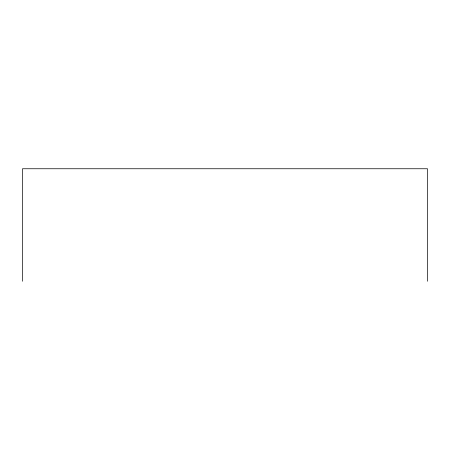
<?xml version="1.0" encoding="UTF-8"?>
<svg xmlns="http://www.w3.org/2000/svg" width="450" height="450" viewBox="0 0 450 450"><rect width="100%" height="100%" fill="white"/><g stroke="black" fill="none" stroke-linecap="round" stroke-linejoin="round"><path stroke-width="0.67" d="M427.5 281.25L427.5 168.75L22.5 168.75L22.5 281.25"/></g></svg>
